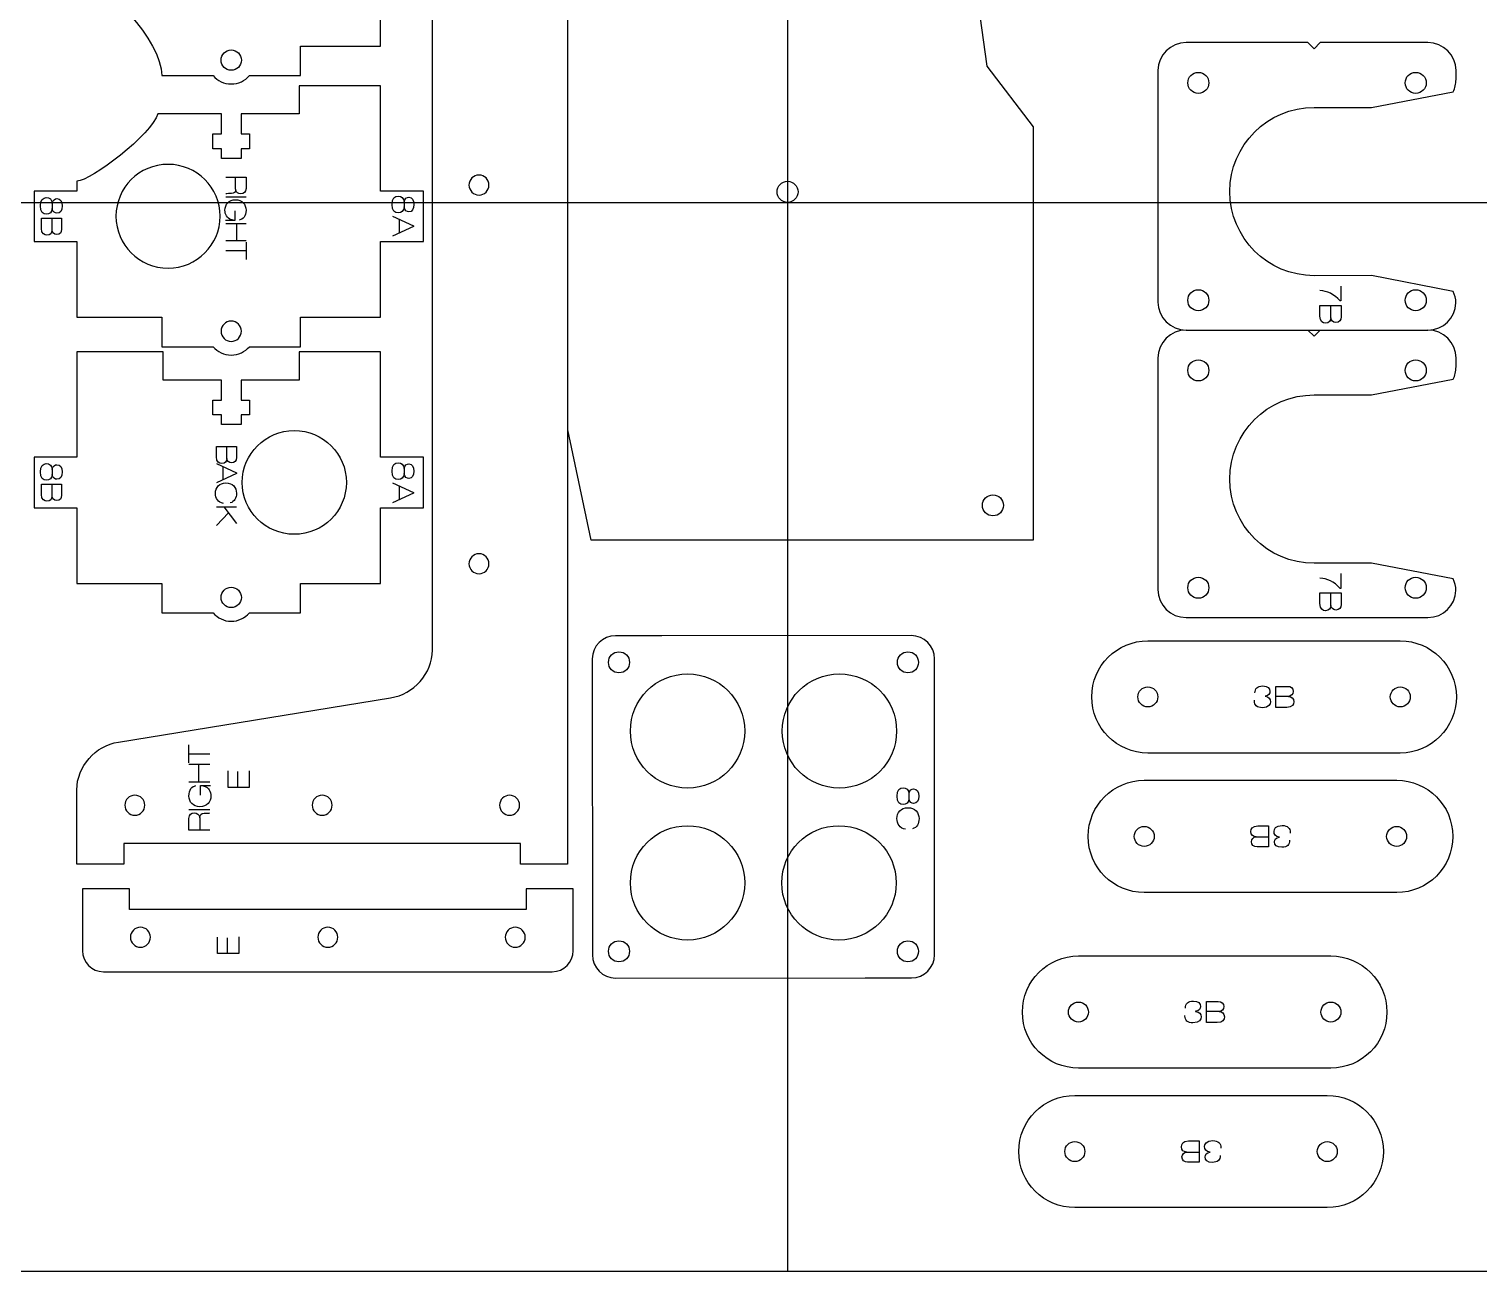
# Model space of a CAD drawing. Extents: x -610 to 0, y -305 to 0.
# Drawn here: x -413 to -206.2, y -304.8 to -127.7 of the extents above; entities that cross this region are included whole.
import ezdxf

# ---------------------------------------------------------------- set-up
doc = ezdxf.new("R2010")
doc.units = 0
doc.layers.add('CUTS', color=1, linetype='Continuous', true_color=0xff0000)
doc.layers.add('TEXT', color=5, linetype='Continuous', true_color=0x0000ff)
doc.layers.add('laser bed referance', color=3, linetype='Continuous', lineweight=25, true_color=0x00ff00)
doc.layers.add('Referance lines', color=2, linetype='Continuous', lineweight=25, true_color=0xffff00)

msp = doc.modelspace()

# ---------------------------------------------------------------- linework, layer by layer
at = {"layer": 'CUTS', "color": 1, "lineweight": 25, "true_color": 0xff0000}
for points in [[(-355.45, -216.26), (-355.45, -208.66), (-355.45, -4.88)], [(-336.16, -14.88), (-336.16, -246.79), (-342.86, -246.79), (-342.86, -246.79)], [(-336.14, -107.38), (-325.11, -82.26), (-316.07, -82.26), (-279.93, -94.65), (-272.78, -97.78), (-278.39, -118.58), (-276.36, -132.98), (-269.78, -141.62), (-269.78, -200.56), (-332.79, -200.56), (-336.14, -184.82)], [(-381.55, -134.32), (-374.24, -134.32), (-374.24, -130.12), (-362.84, -130.12), (-362.84, -119.32)], [(-213.47, -129.61), (-228.82, -129.61), (-229.71, -130.49), (-230.59, -129.61), (-247.97, -129.61), (-247.97, -129.61)], [(-394.04, -134.32), (-386.73, -134.32)], [(-251.97, -133.61), (-251.97, -166.61)], [(-209.47, -134.86), (-209.47, -133.61)], [(-381.55, -172.98), (-374.24, -172.98), (-374.24, -168.78), (-362.84, -168.78), (-362.84, -157.98), (-356.74, -157.98), (-356.74, -150.78), (-362.84, -150.78), (-362.84, -135.78), (-374.44, -135.78), (-374.44, -139.78), (-382.74, -139.78), (-382.74, -142.65), (-381.54, -142.65), (-381.54, -144.75), (-382.74, -144.75), (-382.74, -146.13), (-385.54, -146.13), (-385.54, -144.75), (-386.74, -144.75), (-386.74, -142.65), (-385.54, -142.65), (-385.54, -139.78), (-394.61, -139.78), (-394.61, -139.78)], [(-229.72, -138.86), (-221.5, -138.86), (-209.88, -136.63)], [(-406.14, -149.37), (-406.14, -149.37), (-406.14, -150.78), (-412.24, -150.78), (-412.24, -157.98), (-406.14, -157.98), (-406.14, -168.78), (-394.04, -168.78), (-394.04, -172.98), (-394.04, -172.98), (-394.04, -172.98)], [(-209.88, -165.09), (-221.51, -162.85), (-229.72, -162.86)], [(-247.97, -170.61), (-213.47, -170.61)], [(-228.82, -170.61), (-229.71, -171.49), (-230.59, -170.61)], [(-394.04, -172.98), (-386.73, -172.98)], [(-381.55, -210.94), (-374.24, -210.94), (-374.24, -206.74), (-362.84, -206.74), (-362.84, -195.94), (-356.74, -195.94), (-356.74, -188.74), (-362.84, -188.74), (-362.84, -173.74), (-374.44, -173.74), (-374.44, -177.74), (-382.74, -177.74), (-382.74, -180.61), (-381.54, -180.61), (-381.54, -182.71), (-382.74, -182.71), (-382.74, -184.1), (-385.54, -184.1), (-385.54, -182.71), (-386.74, -182.71), (-386.74, -180.61), (-385.54, -180.61), (-385.54, -177.74), (-393.84, -177.74), (-393.84, -173.74), (-406.14, -173.74), (-406.14, -188.74), (-412.24, -188.74), (-412.24, -195.94), (-406.14, -195.94), (-406.14, -206.74), (-394.04, -206.74), (-394.04, -210.94), (-386.73, -210.94)], [(-251.97, -174.61), (-251.97, -207.61)], [(-209.47, -175.86), (-209.47, -174.61)], [(-229.72, -179.86), (-221.5, -179.86), (-209.88, -177.63)], [(-209.88, -206.09), (-221.51, -203.85), (-229.72, -203.86)], [(-247.97, -211.61), (-213.47, -211.61)], [(-287.15, -214.19), (-322.75, -214.2), (-329.33, -214.2)], [(-253.42, -214.93), (-217.42, -214.93)], [(-332.64, -217.52), (-332.64, -223.89), (-332.63, -253.13), (-332.63, -253.13)], [(-283.82, -259.69), (-283.82, -253.32), (-283.83, -224.08), (-283.83, -217.51)], [(-400.21, -229.39), (-361.4, -223.04)], [(-217.42, -230.93), (-253.42, -230.93), (-253.42, -230.93)], [(-253.93, -234.82), (-217.93, -234.82), (-217.93, -234.82)], [(-342.86, -246.79), (-342.86, -243.84), (-399.47, -243.84), (-399.47, -246.79), (-406.16, -246.79), (-406.16, -246.79), (-406.16, -236.17)], [(-335.36, -259.12), (-335.36, -250.3), (-342.06, -250.3), (-342.06, -253.25), (-398.66, -253.25), (-398.66, -250.3), (-405.36, -250.3), (-405.36, -259.12)], [(-217.93, -250.82), (-253.93, -250.82)], [(-332.63, -253.13), (-332.63, -259.7)], [(-263.31, -259.87), (-227.32, -259.87)], [(-402.36, -262.12), (-338.36, -262.12), (-338.36, -262.12)], [(-329.32, -263.02), (-293.71, -263.01), (-287.14, -263.01)], [(-227.32, -275.87), (-263.31, -275.87), (-263.31, -275.87)], [(-263.83, -279.76), (-227.83, -279.76), (-227.83, -279.76)], [(-227.83, -295.76), (-263.83, -295.76)]]:
    msp.add_lwpolyline(points, dxfattribs=at)
for points in [[(-406.14, -120.73), (-402.12, -120.73), (-394.04, -129.37), (-394.04, -134.32)], [(-247.97, -129.61), (-250.18, -129.61), (-251.97, -131.4), (-251.97, -133.61)], [(-209.47, -133.61), (-209.47, -131.4), (-211.26, -129.61), (-213.47, -129.61)], [(-385.59, -132.12), (-385.59, -131.32), (-384.94, -130.67), (-384.14, -130.67)], [(-384.14, -133.57), (-384.94, -133.57), (-385.59, -132.92), (-385.59, -132.12)], [(-384.14, -130.67), (-383.34, -130.67), (-382.69, -131.32), (-382.69, -132.12)], [(-382.69, -132.12), (-382.69, -132.92), (-383.34, -133.57), (-384.14, -133.57)], [(-386.73, -134.32), (-386.11, -135.05), (-385.18, -135.52), (-384.14, -135.52)], [(-384.14, -135.52), (-383.1, -135.52), (-382.18, -135.05), (-381.55, -134.32)], [(-247.72, -135.36), (-247.72, -134.53), (-247.05, -133.86), (-246.22, -133.86)], [(-246.22, -133.86), (-245.39, -133.86), (-244.72, -134.53), (-244.72, -135.36)], [(-216.72, -135.36), (-216.72, -134.53), (-216.05, -133.86), (-215.22, -133.86)], [(-215.22, -133.86), (-214.39, -133.86), (-213.72, -134.53), (-213.72, -135.36)], [(-246.22, -136.86), (-247.05, -136.86), (-247.72, -136.19), (-247.72, -135.36)], [(-244.72, -135.36), (-244.72, -136.19), (-245.39, -136.86), (-246.22, -136.86)], [(-215.22, -136.86), (-216.05, -136.86), (-216.72, -136.19), (-216.72, -135.36)], [(-213.72, -135.36), (-213.72, -136.19), (-214.39, -136.86), (-215.22, -136.86)], [(-209.88, -136.63), (-209.62, -136.09), (-209.47, -135.5), (-209.47, -134.86)], [(-394.61, -139.78), (-395.42, -142.68), (-404.16, -149.37), (-406.14, -149.37)], [(-241.72, -150.86), (-241.72, -144.23), (-236.35, -138.86), (-229.72, -138.86)], [(-393.14, -146.98), (-397.24, -146.98), (-400.57, -150.29), (-400.57, -154.38)], [(-385.71, -154.38), (-385.71, -150.29), (-389.04, -146.98), (-393.14, -146.98)], [(-348.8, -148.51), (-349.59, -148.51), (-350.23, -149.14), (-350.23, -149.93)], [(-347.38, -149.93), (-347.38, -149.14), (-348.02, -148.51), (-348.8, -148.51)], [(-350.23, -149.93), (-350.23, -150.72), (-349.59, -151.36), (-348.8, -151.36)], [(-348.8, -151.36), (-348.02, -151.36), (-347.38, -150.72), (-347.38, -149.93)], [(-306.3, -150.9), (-306.3, -150.07), (-305.63, -149.4), (-304.8, -149.4)], [(-304.8, -152.4), (-305.63, -152.4), (-306.3, -151.73), (-306.3, -150.9)], [(-304.8, -149.4), (-303.97, -149.4), (-303.3, -150.07), (-303.3, -150.9)], [(-303.3, -150.9), (-303.3, -151.73), (-303.97, -152.4), (-304.8, -152.4)], [(-229.72, -162.86), (-236.35, -162.86), (-241.72, -157.48), (-241.72, -150.86)], [(-400.57, -154.38), (-400.57, -158.47), (-397.24, -161.78), (-393.14, -161.78)], [(-393.14, -161.78), (-389.04, -161.78), (-385.71, -158.47), (-385.71, -154.38)], [(-247.72, -166.36), (-247.72, -165.53), (-247.05, -164.86), (-246.22, -164.86)], [(-246.22, -164.86), (-245.39, -164.86), (-244.72, -165.53), (-244.72, -166.36)], [(-216.72, -166.36), (-216.72, -165.53), (-216.05, -164.86), (-215.22, -164.86)], [(-215.22, -164.86), (-214.39, -164.86), (-213.72, -165.53), (-213.72, -166.36)], [(-209.48, -166.74), (-209.49, -166.15), (-209.64, -165.59), (-209.88, -165.09)], [(-251.97, -166.61), (-251.97, -168.82), (-250.18, -170.61), (-247.97, -170.61)], [(-246.22, -167.86), (-247.05, -167.86), (-247.72, -167.19), (-247.72, -166.36)], [(-244.72, -166.36), (-244.72, -167.19), (-245.39, -167.86), (-246.22, -167.86)], [(-215.22, -167.86), (-216.05, -167.86), (-216.72, -167.19), (-216.72, -166.36)], [(-213.72, -166.36), (-213.72, -167.19), (-214.39, -167.86), (-215.22, -167.86)], [(-213.47, -170.61), (-211.3, -170.61), (-209.55, -168.89), (-209.48, -166.74)], [(-384.14, -169.33), (-384.94, -169.33), (-385.59, -169.98), (-385.59, -170.78)], [(-382.69, -170.78), (-382.69, -169.98), (-383.34, -169.33), (-384.14, -169.33)], [(-385.59, -170.78), (-385.59, -171.58), (-384.94, -172.23), (-384.14, -172.23)], [(-384.14, -172.23), (-383.34, -172.23), (-382.69, -171.58), (-382.69, -170.78)], [(-247.97, -170.61), (-250.18, -170.61), (-251.97, -172.4), (-251.97, -174.61)], [(-209.47, -174.61), (-209.47, -172.4), (-211.26, -170.61), (-213.47, -170.61)], [(-386.73, -172.98), (-386.11, -173.71), (-385.18, -174.18), (-384.14, -174.18)], [(-384.14, -174.18), (-383.1, -174.18), (-382.18, -173.71), (-381.55, -172.98)], [(-247.72, -176.36), (-247.72, -175.53), (-247.05, -174.86), (-246.22, -174.86)], [(-246.22, -174.86), (-245.39, -174.86), (-244.72, -175.53), (-244.72, -176.36)], [(-216.72, -176.36), (-216.72, -175.53), (-216.05, -174.86), (-215.22, -174.86)], [(-215.22, -174.86), (-214.39, -174.86), (-213.72, -175.53), (-213.72, -176.36)], [(-246.22, -177.86), (-247.05, -177.86), (-247.72, -177.19), (-247.72, -176.36)], [(-244.72, -176.36), (-244.72, -177.19), (-245.39, -177.86), (-246.22, -177.86)], [(-215.22, -177.86), (-216.05, -177.86), (-216.72, -177.19), (-216.72, -176.36)], [(-213.72, -176.36), (-213.72, -177.19), (-214.39, -177.86), (-215.22, -177.86)], [(-209.88, -177.63), (-209.62, -177.1), (-209.47, -176.5), (-209.47, -175.86)], [(-241.72, -191.86), (-241.72, -185.23), (-236.35, -179.86), (-229.72, -179.86)], [(-382.57, -192.34), (-382.57, -188.25), (-379.24, -184.94), (-375.14, -184.94)], [(-375.14, -184.94), (-371.04, -184.94), (-367.72, -188.25), (-367.72, -192.34)], [(-229.72, -203.86), (-236.35, -203.86), (-241.72, -198.49), (-241.72, -191.86)], [(-375.14, -199.74), (-379.24, -199.74), (-382.57, -196.43), (-382.57, -192.34)], [(-367.72, -192.34), (-367.72, -196.43), (-371.04, -199.74), (-375.14, -199.74)], [(-277.01, -195.61), (-277.01, -194.79), (-276.34, -194.11), (-275.51, -194.11)], [(-275.51, -194.11), (-274.68, -194.11), (-274.01, -194.79), (-274.01, -195.61)], [(-275.51, -197.11), (-276.34, -197.11), (-277.01, -196.44), (-277.01, -195.61)], [(-274.01, -195.61), (-274.01, -196.44), (-274.68, -197.11), (-275.51, -197.11)], [(-348.8, -202.51), (-349.59, -202.51), (-350.23, -203.15), (-350.23, -203.94)], [(-347.38, -203.94), (-347.38, -203.15), (-348.02, -202.51), (-348.8, -202.51)], [(-350.23, -203.94), (-350.23, -204.73), (-349.59, -205.36), (-348.8, -205.36)], [(-348.8, -205.36), (-348.02, -205.36), (-347.38, -204.73), (-347.38, -203.94)], [(-247.72, -207.36), (-247.72, -206.53), (-247.05, -205.86), (-246.22, -205.86)], [(-246.22, -205.86), (-245.39, -205.86), (-244.72, -206.53), (-244.72, -207.36)], [(-216.72, -207.36), (-216.72, -206.53), (-216.05, -205.86), (-215.22, -205.86)], [(-215.22, -205.86), (-214.39, -205.86), (-213.72, -206.53), (-213.72, -207.36)], [(-209.48, -207.74), (-209.49, -207.15), (-209.64, -206.59), (-209.88, -206.09)], [(-385.59, -208.74), (-385.59, -207.94), (-384.94, -207.29), (-384.14, -207.29)], [(-384.14, -210.19), (-384.94, -210.19), (-385.59, -209.54), (-385.59, -208.74)], [(-384.14, -207.29), (-383.34, -207.29), (-382.69, -207.94), (-382.69, -208.74)], [(-382.69, -208.74), (-382.69, -209.54), (-383.34, -210.19), (-384.14, -210.19)], [(-251.97, -207.61), (-251.97, -209.82), (-250.18, -211.61), (-247.97, -211.61)], [(-246.22, -208.86), (-247.05, -208.86), (-247.72, -208.19), (-247.72, -207.36)], [(-244.72, -207.36), (-244.72, -208.19), (-245.39, -208.86), (-246.22, -208.86)], [(-215.22, -208.86), (-216.05, -208.86), (-216.72, -208.19), (-216.72, -207.36)], [(-213.72, -207.36), (-213.72, -208.19), (-214.39, -208.86), (-215.22, -208.86)], [(-213.47, -211.61), (-211.3, -211.61), (-209.55, -209.89), (-209.48, -207.74)], [(-386.73, -210.94), (-386.11, -211.67), (-385.18, -212.14), (-384.14, -212.14)], [(-384.14, -212.14), (-383.1, -212.14), (-382.18, -211.67), (-381.55, -210.94)], [(-329.33, -214.2), (-331.15, -214.2), (-332.64, -215.69), (-332.64, -217.52)], [(-283.83, -217.51), (-283.83, -215.68), (-285.32, -214.19), (-287.15, -214.19)], [(-261.42, -222.93), (-261.42, -218.51), (-257.83, -214.93), (-253.42, -214.93)], [(-217.42, -214.93), (-213, -214.93), (-209.42, -218.51), (-209.42, -222.93)], [(-361.4, -223.04), (-358.12, -222.61), (-355.45, -219.56), (-355.45, -216.26)], [(-330.34, -218), (-330.34, -217.17), (-329.67, -216.5), (-328.84, -216.5)], [(-328.84, -216.5), (-328.01, -216.5), (-327.34, -217.17), (-327.34, -218)], [(-289.13, -218), (-289.13, -217.17), (-288.46, -216.5), (-287.63, -216.5)], [(-287.63, -216.5), (-286.8, -216.5), (-286.13, -217.17), (-286.13, -218)], [(-328.84, -219.5), (-329.67, -219.5), (-330.34, -218.83), (-330.34, -218)], [(-327.34, -218), (-327.34, -218.83), (-328.01, -219.5), (-328.84, -219.5)], [(-287.63, -219.5), (-288.46, -219.5), (-289.13, -218.83), (-289.13, -218)], [(-286.13, -218), (-286.13, -218.83), (-286.8, -219.5), (-287.63, -219.5)], [(-327.21, -227.79), (-327.21, -223.29), (-323.56, -219.64), (-319.06, -219.64)], [(-319.06, -219.64), (-314.56, -219.64), (-310.91, -223.29), (-310.91, -227.79)], [(-305.55, -227.79), (-305.55, -223.29), (-301.91, -219.64), (-297.4, -219.64)], [(-297.4, -219.64), (-292.9, -219.64), (-289.25, -223.29), (-289.25, -227.79)], [(-253.42, -230.93), (-257.83, -230.93), (-261.42, -227.34), (-261.42, -222.93)], [(-254.84, -222.93), (-254.84, -222.14), (-254.2, -221.5), (-253.42, -221.5)], [(-253.42, -224.35), (-254.2, -224.35), (-254.84, -223.71), (-254.84, -222.93)], [(-253.42, -221.5), (-252.63, -221.5), (-251.99, -222.14), (-251.99, -222.93)], [(-251.99, -222.93), (-251.99, -223.71), (-252.63, -224.35), (-253.42, -224.35)], [(-218.84, -222.93), (-218.84, -222.14), (-218.2, -221.5), (-217.42, -221.5)], [(-217.42, -224.35), (-218.2, -224.35), (-218.84, -223.71), (-218.84, -222.93)], [(-217.42, -221.5), (-216.63, -221.5), (-215.99, -222.14), (-215.99, -222.93)], [(-215.99, -222.93), (-215.99, -223.71), (-216.63, -224.35), (-217.42, -224.35)], [(-209.42, -222.93), (-209.42, -227.34), (-213, -230.93), (-217.42, -230.93)], [(-406.16, -236.17), (-406.16, -232.87), (-403.49, -229.82), (-400.21, -229.39)], [(-319.06, -235.94), (-323.56, -235.94), (-327.21, -232.29), (-327.21, -227.79)], [(-310.91, -227.79), (-310.91, -232.29), (-314.56, -235.94), (-319.06, -235.94)], [(-297.4, -235.94), (-301.91, -235.94), (-305.55, -232.29), (-305.55, -227.79)], [(-289.25, -227.79), (-289.25, -232.29), (-292.9, -235.94), (-297.4, -235.94)], [(-261.93, -242.82), (-261.93, -238.4), (-258.35, -234.82), (-253.93, -234.82)], [(-217.93, -234.82), (-213.51, -234.82), (-209.93, -238.4), (-209.93, -242.82)], [(-397.89, -236.95), (-398.68, -236.95), (-399.31, -237.59), (-399.31, -238.38)], [(-396.46, -238.38), (-396.46, -237.59), (-397.1, -236.95), (-397.89, -236.95)], [(-371.16, -236.95), (-371.95, -236.95), (-372.59, -237.59), (-372.59, -238.38)], [(-369.74, -238.38), (-369.74, -237.59), (-370.38, -236.95), (-371.16, -236.95)], [(-344.44, -236.95), (-345.23, -236.95), (-345.86, -237.59), (-345.86, -238.38)], [(-343.02, -238.38), (-343.02, -237.59), (-343.65, -236.95), (-344.44, -236.95)], [(-399.31, -238.38), (-399.31, -239.17), (-398.68, -239.8), (-397.89, -239.8)], [(-397.89, -239.8), (-397.1, -239.8), (-396.46, -239.17), (-396.46, -238.38)], [(-372.59, -238.38), (-372.59, -239.17), (-371.95, -239.8), (-371.16, -239.8)], [(-371.16, -239.8), (-370.38, -239.8), (-369.74, -239.17), (-369.74, -238.38)], [(-345.86, -238.38), (-345.86, -239.17), (-345.23, -239.8), (-344.44, -239.8)], [(-344.44, -239.8), (-343.65, -239.8), (-343.02, -239.17), (-343.02, -238.38)], [(-327.21, -249.45), (-327.21, -244.95), (-323.57, -241.3), (-319.06, -241.3)], [(-319.06, -241.3), (-314.56, -241.3), (-310.91, -244.95), (-310.91, -249.45)], [(-305.62, -249.45), (-305.62, -244.95), (-301.97, -241.3), (-297.47, -241.3)], [(-297.47, -241.3), (-292.96, -241.3), (-289.31, -244.95), (-289.31, -249.45)], [(-255.36, -242.82), (-255.36, -242.04), (-254.72, -241.4), (-253.93, -241.4)], [(-253.93, -241.4), (-253.14, -241.4), (-252.51, -242.04), (-252.51, -242.82)], [(-219.36, -242.82), (-219.36, -242.04), (-218.72, -241.4), (-217.93, -241.4)], [(-217.93, -241.4), (-217.14, -241.4), (-216.51, -242.04), (-216.51, -242.82)], [(-253.93, -250.82), (-258.35, -250.82), (-261.93, -247.24), (-261.93, -242.82)], [(-253.93, -244.25), (-254.72, -244.25), (-255.36, -243.61), (-255.36, -242.82)], [(-252.51, -242.82), (-252.51, -243.61), (-253.14, -244.25), (-253.93, -244.25)], [(-217.93, -244.25), (-218.72, -244.25), (-219.36, -243.61), (-219.36, -242.82)], [(-216.51, -242.82), (-216.51, -243.61), (-217.14, -244.25), (-217.93, -244.25)], [(-209.93, -242.82), (-209.93, -247.24), (-213.51, -250.82), (-217.93, -250.82)], [(-319.06, -257.6), (-323.57, -257.6), (-327.21, -253.95), (-327.21, -249.45)], [(-310.91, -249.45), (-310.91, -253.95), (-314.56, -257.6), (-319.06, -257.6)], [(-297.47, -257.6), (-301.97, -257.6), (-305.62, -253.95), (-305.62, -249.45)], [(-289.31, -249.45), (-289.31, -253.95), (-292.96, -257.6), (-297.47, -257.6)], [(-397.08, -255.78), (-397.87, -255.78), (-398.51, -256.42), (-398.51, -257.2)], [(-395.66, -257.2), (-395.66, -256.42), (-396.3, -255.78), (-397.08, -255.78)], [(-370.36, -255.78), (-371.14, -255.78), (-371.78, -256.42), (-371.78, -257.2)], [(-368.93, -257.2), (-368.93, -256.42), (-369.57, -255.78), (-370.36, -255.78)], [(-343.63, -255.78), (-344.42, -255.78), (-345.06, -256.42), (-345.06, -257.2)], [(-342.21, -257.2), (-342.21, -256.42), (-342.85, -255.78), (-343.63, -255.78)], [(-398.51, -257.2), (-398.51, -257.99), (-397.87, -258.63), (-397.08, -258.63)], [(-397.08, -258.63), (-396.3, -258.63), (-395.66, -257.99), (-395.66, -257.2)], [(-371.78, -257.2), (-371.78, -257.99), (-371.14, -258.63), (-370.36, -258.63)], [(-370.36, -258.63), (-369.57, -258.63), (-368.93, -257.99), (-368.93, -257.2)], [(-345.06, -257.2), (-345.06, -257.99), (-344.42, -258.63), (-343.63, -258.63)], [(-343.63, -258.63), (-342.85, -258.63), (-342.21, -257.99), (-342.21, -257.2)], [(-330.34, -259.21), (-330.34, -258.38), (-329.67, -257.71), (-328.84, -257.71)], [(-328.84, -257.71), (-328.01, -257.71), (-327.34, -258.38), (-327.34, -259.21)], [(-289.13, -259.21), (-289.13, -258.38), (-288.46, -257.71), (-287.63, -257.71)], [(-287.63, -257.71), (-286.8, -257.71), (-286.13, -258.38), (-286.13, -259.21)], [(-405.36, -259.12), (-405.36, -260.77), (-404.01, -262.12), (-402.36, -262.12)], [(-338.36, -262.12), (-336.71, -262.12), (-335.36, -260.77), (-335.36, -259.12)], [(-332.63, -259.7), (-332.63, -261.52), (-331.14, -263.02), (-329.32, -263.02)], [(-328.84, -260.71), (-329.67, -260.71), (-330.34, -260.04), (-330.34, -259.21)], [(-327.34, -259.21), (-327.34, -260.04), (-328.01, -260.71), (-328.84, -260.71)], [(-287.63, -260.71), (-288.46, -260.71), (-289.13, -260.04), (-289.13, -259.21)], [(-286.13, -259.21), (-286.13, -260.04), (-286.8, -260.71), (-287.63, -260.71)], [(-287.14, -263.01), (-285.32, -263.01), (-283.82, -261.51), (-283.82, -259.69)], [(-271.31, -267.87), (-271.31, -263.45), (-267.73, -259.87), (-263.31, -259.87)], [(-227.32, -259.87), (-222.9, -259.87), (-219.32, -263.45), (-219.32, -267.87)], [(-264.74, -267.87), (-264.74, -267.08), (-264.1, -266.44), (-263.31, -266.44)], [(-263.31, -266.44), (-262.53, -266.44), (-261.89, -267.08), (-261.89, -267.87)], [(-228.74, -267.87), (-228.74, -267.08), (-228.1, -266.44), (-227.32, -266.44)], [(-227.32, -266.44), (-226.53, -266.44), (-225.89, -267.08), (-225.89, -267.87)], [(-263.31, -275.87), (-267.73, -275.87), (-271.31, -272.28), (-271.31, -267.87)], [(-263.31, -269.29), (-264.1, -269.29), (-264.74, -268.65), (-264.74, -267.87)], [(-261.89, -267.87), (-261.89, -268.65), (-262.53, -269.29), (-263.31, -269.29)], [(-227.32, -269.29), (-228.1, -269.29), (-228.74, -268.65), (-228.74, -267.87)], [(-225.89, -267.87), (-225.89, -268.65), (-226.53, -269.29), (-227.32, -269.29)], [(-219.32, -267.87), (-219.32, -272.28), (-222.9, -275.87), (-227.32, -275.87)], [(-271.83, -287.76), (-271.83, -283.34), (-268.25, -279.76), (-263.83, -279.76)], [(-227.83, -279.76), (-223.41, -279.76), (-219.83, -283.34), (-219.83, -287.76)], [(-265.25, -287.76), (-265.25, -286.98), (-264.62, -286.34), (-263.83, -286.34)], [(-263.83, -286.34), (-263.04, -286.34), (-262.41, -286.98), (-262.41, -287.76)], [(-229.25, -287.76), (-229.25, -286.98), (-228.62, -286.34), (-227.83, -286.34)], [(-227.83, -286.34), (-227.04, -286.34), (-226.41, -286.98), (-226.41, -287.76)], [(-263.83, -295.76), (-268.25, -295.76), (-271.83, -292.18), (-271.83, -287.76)], [(-263.83, -289.19), (-264.62, -289.19), (-265.25, -288.55), (-265.25, -287.76)], [(-262.41, -287.76), (-262.41, -288.55), (-263.04, -289.19), (-263.83, -289.19)], [(-227.83, -289.19), (-228.62, -289.19), (-229.25, -288.55), (-229.25, -287.76)], [(-226.41, -287.76), (-226.41, -288.55), (-227.04, -289.19), (-227.83, -289.19)], [(-219.83, -287.76), (-219.83, -292.18), (-223.41, -295.76), (-227.83, -295.76)]]:
    msp.add_open_spline(points, degree=3, dxfattribs=at)
at = {"layer": 'laser bed referance'}
msp.add_line((-609.6, -304.8), (0, -304.8), dxfattribs=at)
at = {"layer": 'Referance lines'}
for p, q in [((-304.8, 0), (-304.8, -304.8)), ((-609.6, -152.4), (0, -152.4))]:
    msp.add_line(p, q, dxfattribs=at)
at = {"layer": 'TEXT', "color": 5, "true_color": 0x0000ff}
for points in [[(-384.91, -148.82), (-382.03, -148.82), (-382.03, -150.4)], [(-383.5, -150.51), (-383.51, -150.5), (-383.51, -148.82)], [(-409.66, -152.57), (-409.66, -153.25)], [(-409.66, -152.57), (-409.65, -152.57)], [(-382.03, -151.67), (-384.91, -151.67)], [(-359.48, -152.37), (-359.48, -153.05)], [(-359.48, -152.37), (-359.47, -152.37)], [(-411.2, -156.12), (-411.2, -154.67), (-408.32, -154.67), (-408.32, -154.67)], [(-409.69, -156.36), (-409.69, -154.67)], [(-409.65, -153.25), (-409.66, -153.25)], [(-408.32, -154.67), (-408.32, -156.23)], [(-383.62, -153.61), (-383.62, -154.97), (-384.97, -154.97)], [(-361.14, -154.35), (-358.12, -155.74), (-358.12, -155.85), (-361.14, -157.24)], [(-360.14, -156.78), (-360.14, -154.81)], [(-359.47, -153.05), (-359.48, -153.05)], [(-409.69, -156.36), (-409.7, -156.36)], [(-384.91, -155.4), (-382.03, -155.4)], [(-383.37, -155.4), (-383.37, -157.87)], [(-382.03, -157.87), (-384.91, -157.87)], [(-382.03, -158.06), (-382.03, -160.54)], [(-384.9, -159.26), (-382.06, -159.26)], [(-225.89, -164.35), (-225.89, -166.46), (-226, -166.46)], [(-228.89, -168.62), (-228.89, -167.09), (-225.87, -167.09), (-225.87, -167.09)], [(-227.31, -168.87), (-227.31, -167.09)], [(-225.87, -167.09), (-225.87, -168.73)], [(-227.31, -168.87), (-227.31, -168.87)], [(-386.26, -188.68), (-386.26, -187.22), (-383.39, -187.22), (-383.39, -187.22)], [(-384.76, -188.92), (-384.75, -187.22)], [(-383.39, -187.22), (-383.39, -188.79)], [(-386.26, -189.65), (-383.39, -190.97), (-383.39, -191.07), (-386.26, -192.39)], [(-385.31, -191.95), (-385.31, -190.08)], [(-384.75, -188.92), (-384.76, -188.92)], [(-409.66, -190.51), (-409.66, -191.19)], [(-409.66, -190.51), (-409.65, -190.51)], [(-409.65, -191.19), (-409.66, -191.19)], [(-359.48, -190.39), (-359.48, -191.08)], [(-359.48, -190.39), (-359.47, -190.39)], [(-359.47, -191.08), (-359.48, -191.08)], [(-411.2, -194.06), (-411.2, -192.61), (-408.32, -192.61), (-408.32, -192.61)], [(-409.69, -194.3), (-409.7, -194.3)], [(-409.69, -194.3), (-409.69, -192.61)], [(-408.32, -192.61), (-408.32, -194.17)], [(-361.14, -192.38), (-358.12, -193.77), (-358.12, -193.88), (-361.14, -195.26)], [(-360.14, -194.8), (-360.14, -192.83)], [(-386.26, -195.83), (-383.39, -195.83)], [(-385.19, -195.83), (-383.39, -198.19)], [(-384.53, -196.7), (-386.26, -198.46)], [(-225.89, -205.35), (-225.89, -207.46), (-226, -207.46)], [(-228.89, -209.62), (-228.89, -208.09), (-225.87, -208.09), (-225.87, -208.09)], [(-227.31, -209.87), (-227.31, -208.09)], [(-225.87, -208.09), (-225.87, -209.73)], [(-227.31, -209.87), (-227.31, -209.87)], [(-236.7, -222.82), (-236.7, -222.83)], [(-235.15, -221.42), (-233.51, -221.42)], [(-233.62, -224.44), (-235.15, -224.44), (-235.15, -221.42), (-235.15, -221.42)], [(-233.36, -222.85), (-235.15, -222.85)], [(-233.36, -222.85), (-233.36, -222.86)], [(-390.16, -232.32), (-390.16, -229.74)], [(-387.17, -231.07), (-390.13, -231.07)], [(-390.16, -232.52), (-387.17, -232.52)], [(-388.77, -235.08), (-388.77, -232.52)], [(-381.56, -233.46), (-381.56, -235.84), (-384.58, -235.84), (-384.58, -233.49)], [(-383.18, -235.84), (-383.18, -233.58)], [(-387.17, -235.08), (-390.16, -235.08)], [(-388.5, -236.95), (-388.5, -235.54), (-387.1, -235.54)], [(-287.48, -236.74), (-287.48, -237.43)], [(-287.48, -236.74), (-287.47, -236.74)], [(-287.47, -237.43), (-287.48, -237.43)], [(-390.16, -238.97), (-387.17, -238.97)], [(-387.17, -241.93), (-390.16, -241.93), (-390.16, -240.29)], [(-388.63, -240.18), (-388.62, -240.18)], [(-388.62, -240.18), (-388.62, -241.93)], [(-237.73, -241.31), (-236.2, -241.31), (-236.2, -244.33), (-236.2, -244.33)], [(-237.98, -242.89), (-236.2, -242.9)], [(-237.98, -242.9), (-237.98, -242.89)], [(-234.65, -242.93), (-234.65, -242.92)], [(-236.2, -244.33), (-237.84, -244.33)], [(-383.07, -257.15), (-383.07, -259.53), (-386.09, -259.53), (-386.09, -257.18)], [(-384.69, -259.53), (-384.69, -257.28)], [(-245.05, -266.36), (-243.4, -266.36)], [(-243.51, -269.38), (-245.05, -269.38), (-245.05, -266.36), (-245.05, -266.36)], [(-246.6, -267.76), (-246.6, -267.77)], [(-243.26, -267.79), (-245.05, -267.79)], [(-243.26, -267.79), (-243.26, -267.8)], [(-247.63, -286.25), (-246.1, -286.25), (-246.1, -289.27), (-246.1, -289.27)], [(-247.88, -287.83), (-246.1, -287.84)], [(-247.88, -287.84), (-247.88, -287.83)], [(-246.1, -289.27), (-247.74, -289.27)], [(-244.55, -287.87), (-244.55, -287.86)]]:
    msp.add_lwpolyline(points, dxfattribs=at)
for points in [[(-383.51, -150.5), (-383.51, -150.95), (-383.72, -151.14), (-384.11, -151.14)], [(-382.82, -151.19), (-383.09, -151.19), (-383.47, -151.01), (-383.5, -150.51)], [(-382.03, -150.4), (-382.03, -150.97), (-382.31, -151.19), (-382.82, -151.19)], [(-411.36, -152.91), (-411.36, -152.01), (-410.97, -151.72), (-410.51, -151.72)], [(-410.51, -154.1), (-410.97, -154.1), (-411.36, -153.81), (-411.36, -152.91)], [(-410.51, -151.72), (-410.03, -151.72), (-409.71, -151.97), (-409.66, -152.57)], [(-409.65, -152.57), (-409.61, -152.03), (-409.24, -151.87), (-409, -151.87)], [(-409, -151.87), (-408.5, -151.87), (-408.25, -152.24), (-408.25, -152.91)], [(-408.25, -152.91), (-408.25, -153.58), (-408.5, -153.95), (-409, -153.95)], [(-385.03, -153.51), (-385.03, -152.69), (-384.48, -152.02), (-383.53, -152.02)], [(-384.11, -151.14), (-384.22, -151.14), (-384.79, -151.15), (-384.91, -151.2)], [(-383.53, -152.02), (-382.58, -152.02), (-382.03, -152.69), (-382.03, -153.51)], [(-361.19, -152.71), (-361.19, -151.81), (-360.8, -151.52), (-360.33, -151.52)], [(-360.33, -153.9), (-360.8, -153.9), (-361.19, -153.61), (-361.19, -152.71)], [(-360.33, -151.52), (-359.86, -151.52), (-359.54, -151.77), (-359.48, -152.37)], [(-359.47, -152.37), (-359.43, -151.83), (-359.07, -151.68), (-358.82, -151.68)], [(-358.82, -151.68), (-358.33, -151.68), (-358.08, -152.04), (-358.08, -152.71)], [(-358.08, -152.71), (-358.08, -153.38), (-358.33, -153.75), (-358.82, -153.75)], [(-409.66, -153.25), (-409.71, -153.85), (-410.03, -154.1), (-410.51, -154.1)], [(-409, -153.95), (-409.24, -153.95), (-409.61, -153.79), (-409.65, -153.25)], [(-384.1, -154.87), (-384.76, -154.67), (-385.03, -154.11), (-385.03, -153.51)], [(-383.62, -154.97), (-383.96, -154.92), (-384.1, -154.87), (-384.1, -154.87)], [(-382.03, -153.51), (-382.03, -154.41), (-382.43, -154.82), (-382.99, -154.92)], [(-359.48, -153.05), (-359.54, -153.66), (-359.86, -153.9), (-360.33, -153.9)], [(-358.82, -153.75), (-359.07, -153.75), (-359.43, -153.59), (-359.47, -153.05)], [(-410.41, -157.09), (-410.75, -157.09), (-411.2, -156.87), (-411.2, -156.12)], [(-409.7, -156.36), (-409.71, -156.74), (-409.91, -157.09), (-410.41, -157.09)], [(-409.04, -157), (-409.37, -157), (-409.7, -156.7), (-409.69, -156.36)], [(-408.32, -156.23), (-408.32, -156.68), (-408.57, -157), (-409.04, -157)], [(-226, -166.46), (-226.86, -165.48), (-227.84, -165.03), (-228.87, -164.98)], [(-228.07, -169.63), (-228.42, -169.63), (-228.89, -169.41), (-228.89, -168.62)], [(-227.31, -168.87), (-227.33, -169.27), (-227.54, -169.63), (-228.07, -169.63)], [(-226.62, -169.54), (-226.97, -169.54), (-227.31, -169.23), (-227.31, -168.87)], [(-225.87, -168.73), (-225.87, -169.21), (-226.13, -169.54), (-226.62, -169.54)], [(-411.36, -190.85), (-411.36, -189.95), (-410.97, -189.66), (-410.51, -189.66)], [(-410.51, -189.66), (-410.03, -189.66), (-409.71, -189.91), (-409.66, -190.51)], [(-409.65, -190.51), (-409.61, -189.97), (-409.24, -189.81), (-409, -189.81)], [(-409, -189.81), (-408.5, -189.81), (-408.25, -190.18), (-408.25, -190.85)], [(-385.48, -189.65), (-385.82, -189.65), (-386.26, -189.43), (-386.26, -188.68)], [(-384.76, -188.92), (-384.78, -189.3), (-384.98, -189.65), (-385.48, -189.65)], [(-384.1, -189.56), (-384.44, -189.56), (-384.76, -189.26), (-384.75, -188.92)], [(-383.39, -188.79), (-383.39, -189.24), (-383.64, -189.56), (-384.1, -189.56)], [(-361.19, -190.74), (-361.19, -189.84), (-360.8, -189.54), (-360.33, -189.54)], [(-360.33, -189.54), (-359.86, -189.54), (-359.54, -189.79), (-359.48, -190.39)], [(-359.47, -190.39), (-359.43, -189.86), (-359.07, -189.7), (-358.82, -189.7)], [(-358.82, -189.7), (-358.33, -189.7), (-358.08, -190.07), (-358.08, -190.74)], [(-410.51, -192.04), (-410.97, -192.04), (-411.36, -191.75), (-411.36, -190.85)], [(-409.66, -191.19), (-409.71, -191.79), (-410.03, -192.04), (-410.51, -192.04)], [(-409, -191.89), (-409.24, -191.89), (-409.61, -191.73), (-409.65, -191.19)], [(-408.25, -190.85), (-408.25, -191.52), (-408.5, -191.89), (-409, -191.89)], [(-360.33, -191.93), (-360.8, -191.93), (-361.19, -191.63), (-361.19, -190.74)], [(-359.48, -191.08), (-359.54, -191.68), (-359.86, -191.93), (-360.33, -191.93)], [(-358.82, -191.77), (-359.07, -191.77), (-359.43, -191.62), (-359.47, -191.08)], [(-358.08, -190.74), (-358.08, -191.4), (-358.33, -191.77), (-358.82, -191.77)], [(-410.41, -195.03), (-410.75, -195.03), (-411.2, -194.81), (-411.2, -194.06)], [(-409.7, -194.3), (-409.71, -194.68), (-409.91, -195.03), (-410.41, -195.03)], [(-409.04, -194.94), (-409.37, -194.94), (-409.7, -194.64), (-409.69, -194.3)], [(-408.32, -194.17), (-408.32, -194.62), (-408.57, -194.94), (-409.04, -194.94)], [(-386.39, -193.89), (-386.39, -193.07), (-385.84, -192.4), (-384.89, -192.4)], [(-385.24, -195.33), (-386, -195.25), (-386.39, -194.56), (-386.39, -193.89)], [(-384.89, -192.4), (-383.94, -192.4), (-383.39, -193.07), (-383.39, -193.89)], [(-383.39, -193.89), (-383.39, -194.57), (-383.67, -195.11), (-384.29, -195.26)], [(-226, -207.46), (-226.86, -206.48), (-227.84, -206.03), (-228.87, -205.98)], [(-228.07, -210.64), (-228.42, -210.64), (-228.89, -210.41), (-228.89, -209.62)], [(-227.31, -209.87), (-227.33, -210.27), (-227.54, -210.64), (-228.07, -210.64)], [(-226.62, -210.54), (-226.97, -210.54), (-227.31, -210.23), (-227.31, -209.87)], [(-225.87, -209.73), (-225.87, -210.21), (-226.13, -210.54), (-226.62, -210.54)], [(-238.15, -222.37), (-238.12, -221.75), (-237.85, -221.37), (-237.02, -221.37)], [(-237.02, -221.37), (-236.31, -221.37), (-236, -221.69), (-236, -222.15)], [(-236, -222.15), (-236, -222.44), (-236.17, -222.77), (-236.7, -222.82)], [(-236.7, -222.83), (-236.12, -222.89), (-235.93, -223.23), (-235.93, -223.62)], [(-233.51, -221.42), (-233.03, -221.42), (-232.69, -221.67), (-232.69, -222.16)], [(-232.69, -222.16), (-232.69, -222.52), (-233.01, -222.86), (-233.36, -222.85)], [(-233.36, -222.86), (-232.97, -222.88), (-232.6, -223.09), (-232.6, -223.62)], [(-238.23, -223.5), (-238.23, -223.48), (-238.23, -223.44), (-238.23, -223.41)], [(-237.08, -224.48), (-237.86, -224.48), (-238.23, -224.09), (-238.23, -223.5)], [(-235.93, -223.62), (-235.93, -223.95), (-236.15, -224.48), (-237.08, -224.48)], [(-232.6, -223.62), (-232.6, -223.97), (-232.82, -224.44), (-233.62, -224.44)], [(-390.16, -237.06), (-390.16, -236.12), (-389.74, -235.69), (-389.17, -235.58)], [(-388.5, -235.54), (-388.16, -235.58), (-388, -235.64), (-388, -235.64)], [(-388, -235.64), (-387.32, -235.85), (-387.04, -236.43), (-387.04, -237.06)], [(-388.6, -238.6), (-389.58, -238.6), (-390.16, -237.91), (-390.16, -237.06)], [(-387.04, -237.06), (-387.04, -237.91), (-387.61, -238.6), (-388.6, -238.6)], [(-289.19, -237.08), (-289.19, -236.19), (-288.79, -235.89), (-288.33, -235.89)], [(-288.33, -238.28), (-288.79, -238.28), (-289.19, -237.98), (-289.19, -237.08)], [(-288.33, -235.89), (-287.85, -235.89), (-287.54, -236.14), (-287.48, -236.74)], [(-287.48, -237.43), (-287.54, -238.03), (-287.85, -238.28), (-288.33, -238.28)], [(-287.47, -236.74), (-287.43, -236.2), (-287.07, -236.05), (-286.82, -236.05)], [(-286.82, -238.12), (-287.07, -238.12), (-287.43, -237.96), (-287.47, -237.43)], [(-286.82, -236.05), (-286.33, -236.05), (-286.07, -236.41), (-286.07, -237.08)], [(-286.07, -237.08), (-286.07, -237.75), (-286.33, -238.12), (-286.82, -238.12)], [(-390.16, -240.29), (-390.16, -239.69), (-389.87, -239.47), (-389.34, -239.47)], [(-389.34, -239.47), (-389.06, -239.47), (-388.66, -239.66), (-388.63, -240.18)], [(-388.62, -240.18), (-388.62, -239.72), (-388.4, -239.52), (-387.99, -239.52)], [(-387.99, -239.52), (-387.89, -239.52), (-387.29, -239.51), (-387.17, -239.45)], [(-289.21, -240.29), (-289.21, -239.43), (-288.63, -238.73), (-287.63, -238.73)], [(-287.63, -238.73), (-286.63, -238.73), (-286.05, -239.43), (-286.05, -240.29)], [(-287.99, -241.81), (-288.8, -241.72), (-289.21, -240.99), (-289.21, -240.29)], [(-286.05, -240.29), (-286.05, -241.01), (-286.34, -241.57), (-287, -241.73)], [(-238.75, -242.13), (-238.75, -241.78), (-238.52, -241.31), (-237.73, -241.31)], [(-235.42, -242.12), (-235.42, -241.79), (-235.2, -241.27), (-234.26, -241.27)], [(-234.26, -241.27), (-233.48, -241.27), (-233.12, -241.65), (-233.12, -242.25)], [(-237.98, -242.89), (-238.38, -242.87), (-238.75, -242.66), (-238.75, -242.13)], [(-238.65, -243.58), (-238.65, -243.23), (-238.34, -242.89), (-237.98, -242.9)], [(-237.84, -244.33), (-238.32, -244.33), (-238.65, -244.07), (-238.65, -243.58)], [(-234.65, -242.92), (-235.22, -242.86), (-235.42, -242.52), (-235.42, -242.12)], [(-235.35, -243.6), (-235.35, -243.3), (-235.18, -242.98), (-234.65, -242.93)], [(-234.33, -244.38), (-235.04, -244.38), (-235.35, -244.06), (-235.35, -243.6)], [(-233.2, -243.38), (-233.23, -243.99), (-233.49, -244.38), (-234.33, -244.38)], [(-233.12, -242.25), (-233.12, -242.27), (-233.12, -242.31), (-233.12, -242.34)], [(-248.05, -267.31), (-248.02, -266.69), (-247.75, -266.31), (-246.92, -266.31)], [(-246.92, -266.31), (-246.2, -266.31), (-245.9, -266.63), (-245.9, -267.09)], [(-243.4, -266.36), (-242.93, -266.36), (-242.59, -266.61), (-242.59, -267.1)], [(-248.13, -268.44), (-248.13, -268.42), (-248.13, -268.38), (-248.13, -268.35)], [(-246.98, -269.42), (-247.76, -269.42), (-248.13, -269.03), (-248.13, -268.44)], [(-245.83, -268.56), (-245.83, -268.89), (-246.04, -269.42), (-246.98, -269.42)], [(-245.9, -267.09), (-245.9, -267.38), (-246.07, -267.71), (-246.6, -267.76)], [(-246.6, -267.77), (-246.02, -267.83), (-245.83, -268.17), (-245.83, -268.56)], [(-242.5, -268.56), (-242.5, -268.91), (-242.72, -269.38), (-243.51, -269.38)], [(-242.59, -267.1), (-242.59, -267.46), (-242.9, -267.8), (-243.26, -267.79)], [(-243.26, -267.8), (-242.87, -267.82), (-242.5, -268.03), (-242.5, -268.56)], [(-248.64, -287.07), (-248.64, -286.72), (-248.42, -286.25), (-247.63, -286.25)], [(-247.88, -287.83), (-248.28, -287.81), (-248.64, -287.6), (-248.64, -287.07)], [(-245.32, -287.06), (-245.32, -286.73), (-245.1, -286.21), (-244.16, -286.21)], [(-244.55, -287.86), (-245.12, -287.8), (-245.32, -287.46), (-245.32, -287.06)], [(-244.16, -286.21), (-243.38, -286.21), (-243.01, -286.59), (-243.01, -287.19)], [(-243.01, -287.19), (-243.01, -287.21), (-243.02, -287.25), (-243.02, -287.28)], [(-248.55, -288.52), (-248.55, -288.17), (-248.24, -287.83), (-247.88, -287.84)], [(-247.74, -289.27), (-248.22, -289.27), (-248.55, -289.01), (-248.55, -288.52)], [(-245.25, -288.54), (-245.25, -288.24), (-245.08, -287.92), (-244.55, -287.87)], [(-244.23, -289.32), (-244.94, -289.32), (-245.25, -289), (-245.25, -288.54)], [(-243.1, -288.32), (-243.13, -288.93), (-243.39, -289.32), (-244.23, -289.32)]]:
    msp.add_open_spline(points, degree=3, dxfattribs=at)

doc.saveas('drawing.dxf')
